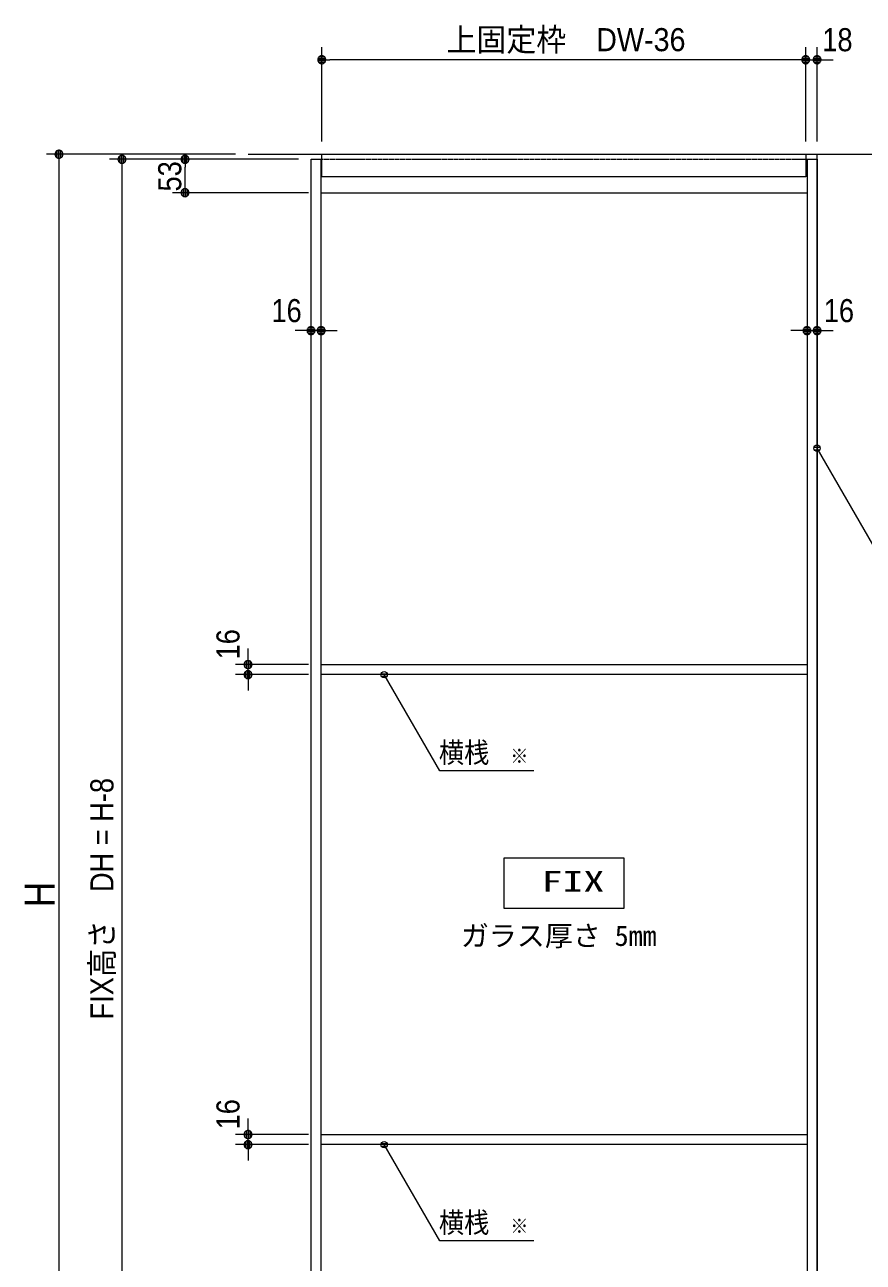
# Model space of a CAD drawing. Units: millimetres, scale not verified. Extents: x -6062 to 6062, y -3045 to 3045.
# Drawn here: x -3661 to -2330, y -1409 to 556 of the extents above; entities that cross this region are included whole.
import ezdxf
from ezdxf.enums import TextEntityAlignment as Align

# ---------------------------------------------------------------- set-up
doc = ezdxf.new("R2010")
doc.units = ezdxf.units.MM
doc.header["$LTSCALE"] = 20
doc.linetypes.add('DASHED1', pattern=[1.8, 1.2, -0.6])
for name, color, linetype, lineweight in [('0-0_3一般', 7, 'Continuous', 9), ('0-1_2寸法-3', 7, 'Continuous', 9), ('0-2_2寸法-1', 7, 'Continuous', 9), ('0-3_0', 7, 'Continuous', 9), ('0-4_2寸法-2', 7, 'Continuous', 9)]:
    doc.layers.add(name, color=color, linetype=linetype, lineweight=lineweight)
doc.styles.add('ＭＳ ゴシック', font='')
doc.styles.add('ＭＳ Ｐゴシック', font='')
doc.styles.get('ＭＳ ゴシック').set_extended_font_data('MS Gothic')
doc.styles.get('ＭＳ Ｐゴシック').set_extended_font_data('MS PGothic')

# ---------------------------------------------------------------- blocks, each defined once
blk = doc.blocks.new('_Dot')
at = {"layer": '0-3_0'}
for p, q in [((-10, 0), (-20, 0)), ((9.78, 2), (-9.78, 2)), ((7.99, 6), (-7.99, 6)), ((9.16, -3.98), (-9.16, -3.98)), ((6, -7.98), (-6, -7.98))]:
    blk.add_line(p, q, dxfattribs=at)
for points in [[(10, 0), (9.92, 1.25), (9.69, 2.49), (9.3, 3.68), (8.76, 4.82), (8.09, 5.88), (7.29, 6.85), (6.37, 7.71), (5.36, 8.44), (4.26, 9.05), (3.09, 9.51), (1.87, 9.82), (0.63, 9.98), (-0.63, 9.98), (-1.87, 9.82), (-3.09, 9.51), (-4.26, 9.05), (-5.36, 8.44), (-6.37, 7.71), (-7.29, 6.85), (-8.09, 5.88), (-8.76, 4.82), (-9.3, 3.68), (-9.69, 2.49), (-9.92, 1.25), (-10, 0), (0, 0)], [(-10, 0), (-9.92, -1.25), (-9.69, -2.49), (-9.3, -3.68), (-8.76, -4.82), (-8.09, -5.88), (-7.29, -6.85), (-6.37, -7.71), (-5.36, -8.44), (-4.26, -9.05), (-3.09, -9.51), (-1.87, -9.82), (-0.63, -9.98), (0.63, -9.98), (1.87, -9.82), (3.09, -9.51), (4.26, -9.05), (5.36, -8.44), (6.37, -7.71), (7.29, -6.85), (8.09, -5.88), (8.76, -4.82), (9.3, -3.68), (9.69, -2.49), (9.92, -1.25), (10, 0), (0, 0)]]:
    blk.add_lwpolyline(points, close=True, dxfattribs=at)
blk = doc.blocks.new('グループ-29')
at = {"layer": '0-0_3一般'}
for p, q in [((-28040, 6280), (-28040, 7000)), ((-28040, 7000), (-12680, 7000)), ((-12680, 7000), (-12680, 6280)), ((-12680, 6280), (-28040, 6280))]:
    blk.add_line(p, q, dxfattribs=at)
blk = doc.blocks.new('グループ-30')
at = {"layer": '0-0_3一般'}
for p, q in [((-28380, 6840), (-28040, 6840)), ((-28380, -40000), (-28380, 6840)), ((-28060, -40000), (-28060, 6840)), ((-12680, 6840), (-12320, 6840)), ((-12640, 6840), (-12640, -40000)), ((-12320, 6840), (-12320, -40000)), ((-28060, 5780), (-12640, 5780))]:
    blk.add_line(p, q, dxfattribs=at)
at = {"layer": '0-0_3一般', "linetype": 'DASHED1'}
blk.add_line((-28040, 6840), (-12680, 6840), dxfattribs=at)
blk = doc.blocks.new('グループ-31')
at = {"layer": '0-0_3一般'}
for p, q in [((-30380, 7000), (-10320, 7000)), ((-12320, -40000), (-12320, 7000))]:
    blk.add_line(p, q, dxfattribs=at)
blk = doc.blocks.new('グループ-32')
at = {"layer": '0-0_3一般'}
for p, q in [((-28060, -24120), (-12640, -24120)), ((-28060, -24440), (-28060, -24120)), ((-12640, -24120), (-12640, -24440)), ((-12640, -24440), (-28060, -24440))]:
    blk.add_line(p, q, dxfattribs=at)
blk.add_lwpolyline([(-12640, -9520), (-28060, -9520), (-28060, -9200), (-12640, -9200)], close=True, dxfattribs=at)
for name in ['グループ-31', 'グループ-30', 'グループ-29']:
    blk.add_blockref(name, (0, 0), dxfattribs=at)

msp = doc.modelspace()

# ---------------------------------------------------------------- linework, layer by layer
at = {"layer": '0-1_2寸法-3'}
for p, q in [((-2398.61, -115.62), (-2408.39, -115.62)), ((-2403.33, -111.62), (-2403.67, -111.62)), ((-2403.33, -111.62), (-2403.67, -111.62)), ((-2399.5, -119.62), (-2407.5, -119.62)), ((-3090.33, -471.01), (-3090.67, -471.01)), ((-3090.33, -471.01), (-3090.67, -471.01)), ((-3085.61, -475.01), (-3095.39, -475.01)), ((-3086.5, -479.01), (-3094.5, -479.01)), ((-3090.33, -1217.01), (-3090.67, -1217.01)), ((-3090.33, -1217.01), (-3090.67, -1217.01)), ((-3085.61, -1221.01), (-3095.39, -1221.01)), ((-3086.5, -1225.01), (-3094.5, -1225.01))]:
    msp.add_line(p, q, dxfattribs=at)
for points in [[(-2121.18, -269.45), (-2315.26, -269.45), (-2403.5, -116.61)], [(-2853.16, -628.84), (-3002.26, -628.84), (-3090.5, -476)], [(-2853.16, -1374.84), (-3002.26, -1374.84), (-3090.5, -1222)]]:
    msp.add_lwpolyline(points, dxfattribs=at)
msp.add_lwpolyline([(-2710, -847), (-2900, -847), (-2900, -767), (-2710, -767)], close=True, dxfattribs=at)
for centre in [(-2403.5, -116.61), (-2403.5, -116.61), (-3090.5, -476), (-3090.5, -476), (-3090.5, -1222), (-3090.5, -1222)]:
    msp.add_circle(centre, 5.01, dxfattribs=at)
at = {"layer": '0-2_2寸法-1'}
for p, q in [((-3189.5, 370), (-3189.5, 520)), ((-2421.5, 370), (-2421.5, 520)), ((-2434.21, 500), (-3176.79, 500)), ((-3326.5, 350), (-3626.5, 350)), ((-3606.5, 337.29), (-3606.5, -1987.29)), ((-3426.5, 342), (-3526.5, 342)), ((-3226.5, 342), (-3426.5, 342)), ((-3506.5, 329.29), (-3506.5, -1987.29)), ((-3406.5, 301.71), (-3406.5, 329.29)), ((-3210.5, 289), (-3426.5, 289))]:
    msp.add_line(p, q, dxfattribs=at)
at = {"layer": '0-4_2寸法-2'}
for p, q in [((-2421.5, 370), (-2421.5, 520)), ((-2403.5, 370), (-2403.5, 520)), ((-2434.21, 500), (-2446.92, 500)), ((-2421.5, 500), (-2403.5, 500)), ((-2390.79, 500), (-2378.08, 500)), ((-3206.5, 89), (-3206.5, 90)), ((-3190.5, 90), (-3190.3, 90)), ((-2419.5, 90), (-2419.3, 90)), ((-2403.5, 89), (-2403.5, 90)), ((-3219.21, 70), (-3231.92, 70)), ((-3190.5, 70), (-3206.5, 70)), ((-3177.79, 70), (-3165.08, 70)), ((-2432.21, 70), (-2444.92, 70)), ((-2419.5, 70), (-2403.5, 70)), ((-2390.79, 70), (-2378.08, 70)), ((-3306.5, -447.29), (-3306.5, -434.58)), ((-3210.5, -460), (-3326.5, -460)), ((-3306.5, -476), (-3306.5, -460)), ((-3210.5, -476), (-3326.5, -476)), ((-3306.5, -488.71), (-3306.5, -501.42)), ((-3306.5, -1193.29), (-3306.5, -1180.58)), ((-3210.5, -1206), (-3326.5, -1206)), ((-3306.5, -1222), (-3306.5, -1206)), ((-3210.5, -1222), (-3326.5, -1222)), ((-3306.5, -1234.71), (-3306.5, -1247.42))]:
    msp.add_line(p, q, dxfattribs=at)

# ---------------------------------------------------------------- block references
at = {"layer": '0-0_3一般', "xscale": 0.05, "yscale": 0.05}
msp.add_blockref('グループ-32', (-1787.5, 0), dxfattribs=at)
at = {"layer": '0-2_2寸法-1', "xscale": 0.6356201, "yscale": 0.6356201}
for p, rotation in [((-3189.5, 500), 180), ((-3606.5, 350), 90), ((-3506.5, 342), 90), ((-3406.5, 342), 90), ((-3406.5, 289), 270)]:
    msp.add_blockref('_Dot', p, dxfattribs=dict(at, rotation=rotation))
msp.add_blockref('_Dot', (-2421.5, 500), dxfattribs=at)
at = {"layer": '0-4_2寸法-2', "xscale": 0.6356201, "yscale": 0.6356201}
for p in [(-2421.5, 500), (-3206.5, 70), (-2419.5, 70)]:
    msp.add_blockref('_Dot', p, dxfattribs=at)
for p, rotation in [((-2403.5, 500), 180), ((-3190.5, 70), 180), ((-2403.5, 70), 180), ((-3306.5, -460), 270), ((-3306.5, -476), 90), ((-3306.5, -1206), 270), ((-3306.5, -1222), 90)]:
    msp.add_blockref('_Dot', p, dxfattribs=dict(at, rotation=rotation))

# ---------------------------------------------------------------- texts
at = {"layer": '0-1_2寸法-3', "style": 'ＭＳ ゴシック'}
for s, height, width, p in [('横桟', 32.55, 0.9, (-3003.61, -625.66)), ('※', 23.31, 0.9, (-2890.26, -623.88)), ('FIX', 32.55, 1.5, (-2840.75, -830.17)), ('横桟', 32.55, 0.9, (-3003.61, -1371.66)), ('※', 23.31, 0.9, (-2890.26, -1369.88))]:
    msp.add_text(s, height=height, dxfattribs=dict(at, width=width)).set_placement(p, align=Align.BOTTOM_LEFT)
msp.add_text('ガラス厚さ 5mm', height=32.55, dxfattribs=at).set_placement((-2968.79, -916.45), align=Align.BOTTOM_LEFT)
at = {"layer": '0-2_2寸法-1', "style": 'ＭＳ Ｐゴシック', "width": 0.95}
msp.add_text('上固定枠\u3000DW-36', height=36.66, dxfattribs=at).set_placement((-2991.58, 502.53), align=Align.BOTTOM_LEFT)
at = {"layer": '0-2_2寸法-1', "style": 'ＭＳ Ｐゴシック', "width": 0.9}
for s, height, p in [('53', 36.66, (-3401.44, 290.91)), ('FIX高さ\u3000DH = H-8', 36.66, (-3509.04, -1023.25)), ('H', 47.21, (-3599.43, -845.25))]:
    msp.add_text(s, height=height, rotation=90, dxfattribs=at).set_placement(p, align=Align.BOTTOM_LEFT)
at = {"layer": '0-4_2寸法-2', "style": 'ＭＳ Ｐゴシック', "width": 0.9}
for s, p in [('18', (-2395.21, 502.48)), ('16', (-3269.33, 72.48)), ('16', (-2392.83, 72.48))]:
    msp.add_text(s, height=36.66, dxfattribs=at).set_placement(p, align=Align.BOTTOM_LEFT)
for p in [(-3308.98, -451.83), (-3308.98, -1197.83)]:
    msp.add_text('16', height=36.66, rotation=90, dxfattribs=at).set_placement(p, align=Align.BOTTOM_LEFT)

doc.saveas('drawing.dxf')
